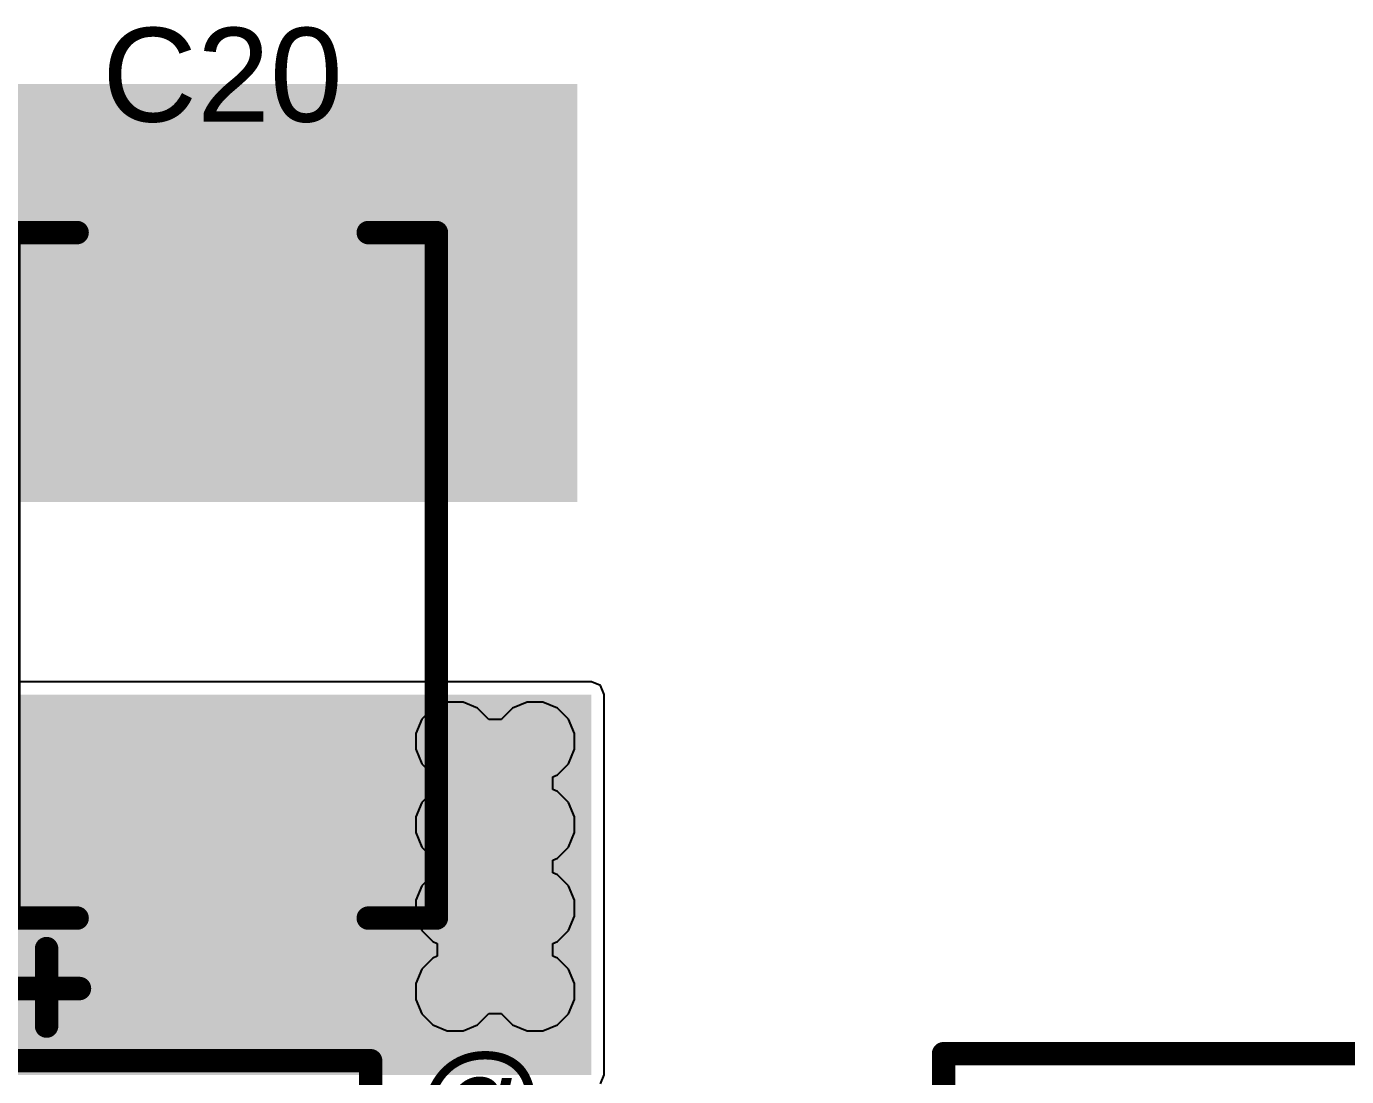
# Model space of a CAD drawing. Header units: millimetres. Extents: x -0.34 to 5.78, y -0.39 to 4.37.
# Drawn here: x 2.287 to 2.85, y 3.016 to 3.464 of the extents above; entities that cross this region are included whole.
import ezdxf

# ---------------------------------------------------------------- set-up
doc = ezdxf.new("R2010")
doc.units = ezdxf.units.MM
doc.header["$MEASUREMENT"] = 0
for name, color, linetype in [('BottomLayer', 5, 'Continuous'), ('BottomSolder', 6, 'Continuous'), ('TopLayer', 1, 'Continuous'), ('TopOverlay', 2, 'Continuous'), ('TopPaste', 8, 'Continuous'), ('TopSolder', 216, 'Continuous'), ('ViaHoleLayer', 16, 'Continuous')]:
    doc.layers.add(name, color=color, linetype=linetype)
doc.styles.add('Arial', font='', dxfattribs={"height": 0.2})
doc.styles.get('Arial').set_extended_font_data('Arial')

# ---------------------------------------------------------------- blocks, each defined once
blk = doc.blocks.new('C____E_130')
at = {"layer": 'TopLayer'}
for points in [[(-0.05492, 0.05059), (0.05492, 0.05059), (0.05492, -0.05059), (-0.05492, -0.05059)], [(0.19862, 0.05059), (0.30846, 0.05059), (0.30846, -0.05059), (0.19862, -0.05059)]]:
    blk.add_hatch(color=1, dxfattribs=at).paths.add_polyline_path(points)
at = {"layer": 'TopPaste'}
for points in [[(-0.05492, 0.05059), (0.05492, 0.05059), (0.05492, -0.05059), (-0.05492, -0.05059)], [(0.19862, 0.05059), (0.30846, 0.05059), (0.30846, -0.05059), (0.19862, -0.05059)]]:
    blk.add_hatch(color=8, dxfattribs=at).paths.add_polyline_path(points)
at = {"layer": 'TopSolder'}
for points in [[(-0.05892, 0.05459), (0.05892, 0.05459), (0.05892, -0.05459), (-0.05892, -0.05459)], [(0.19462, 0.05459), (0.31246, 0.05459), (0.31246, -0.05459), (0.19462, -0.05459)]]:
    blk.add_hatch(color=216, dxfattribs=at).paths.add_polyline_path(points)
at = {"layer": 'TopOverlay', "const_width": 0.01}
for points in [[(-0.01523, 0.091), (0.27677, 0.091)], [(-0.01523, 0.091), (-0.01523, 0.062)], [(0.27677, 0.091), (0.27677, 0.062)], [(-0.04523, 0.09), (-0.04523, 0.061)], [(-0.06123, 0.075), (-0.02823, 0.075)], [(-0.01523, -0.062), (-0.01523, -0.091)], [(0.27677, -0.062), (0.27677, -0.091)], [(-0.01523, -0.091), (0.27677, -0.091)]]:
    blk.add_lwpolyline(points, dxfattribs=at)
at = {"layer": 'TopOverlay', "const_width": 0.005}
for points in [[(-0.01773, 0.091, 1), (-0.01273, 0.091, 1)], [(-0.01773, 0.091, 1), (-0.01273, 0.091, 1)], [(0.27427, 0.091, 1), (0.27927, 0.091, 1)], [(0.27427, 0.091, 1), (0.27927, 0.091, 1)], [(-0.04773, 0.09, 1), (-0.04273, 0.09, 1)], [(-0.06373, 0.075, 1), (-0.05873, 0.075, 1)], [(-0.03073, 0.075, 1), (-0.02573, 0.075, 1)], [(-0.04773, 0.061, 1), (-0.04273, 0.061, 1)], [(-0.01773, 0.062, 1), (-0.01273, 0.062, 1)], [(0.27427, 0.062, 1), (0.27927, 0.062, 1)], [(-0.01773, -0.062, 1), (-0.01273, -0.062, 1)], [(0.27427, -0.062, 1), (0.27927, -0.062, 1)], [(-0.01773, -0.091, 1), (-0.01273, -0.091, 1)], [(-0.01773, -0.091, 1), (-0.01273, -0.091, 1)], [(0.27427, -0.091, 1), (0.27927, -0.091, 1)], [(0.27427, -0.091, 1), (0.27927, -0.091, 1)]]:
    blk.add_lwpolyline(points, format="xyb", close=True, dxfattribs=at)

msp = doc.modelspace()

# ---------------------------------------------------------------- hatches: boundary and pattern name
at = {"layer": 'BottomLayer'}
h = msp.add_hatch(color=5, dxfattribs=at)
edge = h.paths.add_edge_path()
edge.add_arc((2.47, 3.41254), 0.01181, 0, 360)
h = msp.add_hatch(color=5, dxfattribs=at)
edge = h.paths.add_edge_path()
edge.add_arc((2.504, 3.41254), 0.01181, 0, 360)
h = msp.add_hatch(color=5, dxfattribs=at)
edge = h.paths.add_edge_path()
edge.add_arc((2.47, 3.37704), 0.01181, 0, 360)
h = msp.add_hatch(color=5, dxfattribs=at)
edge = h.paths.add_edge_path()
edge.add_arc((2.504, 3.37704), 0.01181, 0, 360)
h = msp.add_hatch(color=5, dxfattribs=at)
edge = h.paths.add_edge_path()
edge.add_arc((2.47, 3.34154), 0.01181, 0, 360)
h = msp.add_hatch(color=5, dxfattribs=at)
edge = h.paths.add_edge_path()
edge.add_arc((2.504, 3.34154), 0.01181, 0, 360)
h = msp.add_hatch(color=5, dxfattribs=at)
edge = h.paths.add_edge_path()
edge.add_arc((2.47, 3.30604), 0.01181, 0, 360)
h = msp.add_hatch(color=5, dxfattribs=at)
edge = h.paths.add_edge_path()
edge.add_arc((2.504, 3.30604), 0.01181, 0, 360)
h = msp.add_hatch(color=5, dxfattribs=at)
edge = h.paths.add_edge_path()
edge.add_arc((2.47, 3.159), 0.01181, 0, 360)
h = msp.add_hatch(color=5, dxfattribs=at)
edge = h.paths.add_edge_path()
edge.add_arc((2.504, 3.159), 0.01181, 0, 360)
h = msp.add_hatch(color=5, dxfattribs=at)
edge = h.paths.add_edge_path()
edge.add_arc((2.47, 3.1235), 0.01181, 0, 360)
h = msp.add_hatch(color=5, dxfattribs=at)
edge = h.paths.add_edge_path()
edge.add_arc((2.504, 3.1235), 0.01181, 0, 360)
h = msp.add_hatch(color=5, dxfattribs=at)
edge = h.paths.add_edge_path()
edge.add_arc((2.47, 3.088), 0.01181, 0, 360)
h = msp.add_hatch(color=5, dxfattribs=at)
edge = h.paths.add_edge_path()
edge.add_arc((2.504, 3.088), 0.01181, 0, 360)
h = msp.add_hatch(color=5, dxfattribs=at)
edge = h.paths.add_edge_path()
edge.add_arc((2.47, 3.0525), 0.01181, 0, 360)
h = msp.add_hatch(color=5, dxfattribs=at)
edge = h.paths.add_edge_path()
edge.add_arc((2.504, 3.0525), 0.01181, 0, 360)
at = {"layer": 'BottomSolder'}
h = msp.add_hatch(color=6, dxfattribs=at)
edge = h.paths.add_edge_path()
edge.add_arc((2.47, 3.41254), 0.00991, 0, 360)
h = msp.add_hatch(color=6, dxfattribs=at)
edge = h.paths.add_edge_path()
edge.add_arc((2.504, 3.41254), 0.00991, 0, 360)
h = msp.add_hatch(color=6, dxfattribs=at)
edge = h.paths.add_edge_path()
edge.add_arc((2.47, 3.37704), 0.00991, 0, 360)
h = msp.add_hatch(color=6, dxfattribs=at)
edge = h.paths.add_edge_path()
edge.add_arc((2.504, 3.37704), 0.00991, 0, 360)
h = msp.add_hatch(color=6, dxfattribs=at)
edge = h.paths.add_edge_path()
edge.add_arc((2.47, 3.34154), 0.00991, 0, 360)
h = msp.add_hatch(color=6, dxfattribs=at)
edge = h.paths.add_edge_path()
edge.add_arc((2.504, 3.34154), 0.00991, 0, 360)
h = msp.add_hatch(color=6, dxfattribs=at)
edge = h.paths.add_edge_path()
edge.add_arc((2.47, 3.30604), 0.00991, 0, 360)
h = msp.add_hatch(color=6, dxfattribs=at)
edge = h.paths.add_edge_path()
edge.add_arc((2.504, 3.30604), 0.00991, 0, 360)
h = msp.add_hatch(color=6, dxfattribs=at)
edge = h.paths.add_edge_path()
edge.add_arc((2.47, 3.159), 0.00991, 0, 360)
h = msp.add_hatch(color=6, dxfattribs=at)
edge = h.paths.add_edge_path()
edge.add_arc((2.504, 3.159), 0.00991, 0, 360)
h = msp.add_hatch(color=6, dxfattribs=at)
edge = h.paths.add_edge_path()
edge.add_arc((2.47, 3.1235), 0.00991, 0, 360)
h = msp.add_hatch(color=6, dxfattribs=at)
edge = h.paths.add_edge_path()
edge.add_arc((2.504, 3.1235), 0.00991, 0, 360)
h = msp.add_hatch(color=6, dxfattribs=at)
edge = h.paths.add_edge_path()
edge.add_arc((2.47, 3.088), 0.00991, 0, 360)
h = msp.add_hatch(color=6, dxfattribs=at)
edge = h.paths.add_edge_path()
edge.add_arc((2.504, 3.088), 0.00991, 0, 360)
h = msp.add_hatch(color=6, dxfattribs=at)
edge = h.paths.add_edge_path()
edge.add_arc((2.47, 3.0525), 0.00991, 0, 360)
h = msp.add_hatch(color=6, dxfattribs=at)
edge = h.paths.add_edge_path()
edge.add_arc((2.504, 3.0525), 0.00991, 0, 360)
at = {"layer": 'TopLayer'}
for points in [[(2.021, 3.261), (2.522, 3.261), (2.522, 3.439), (2.021, 3.439)], [(2.014, 3.017), (2.528, 3.017), (2.528, 3.179), (2.014, 3.179)]]:
    msp.add_hatch(color=1, dxfattribs=at).paths.add_polyline_path(points)
h = msp.add_hatch(color=1, dxfattribs=at)
edge = h.paths.add_edge_path()
edge.add_arc((2.47, 3.41254), 0.01181, 0, 360)
h = msp.add_hatch(color=1, dxfattribs=at)
edge = h.paths.add_edge_path()
edge.add_arc((2.504, 3.41254), 0.01181, 0, 360)
h = msp.add_hatch(color=1, dxfattribs=at)
edge = h.paths.add_edge_path()
edge.add_arc((2.47, 3.37704), 0.01181, 0, 360)
h = msp.add_hatch(color=1, dxfattribs=at)
edge = h.paths.add_edge_path()
edge.add_arc((2.504, 3.37704), 0.01181, 0, 360)
h = msp.add_hatch(color=1, dxfattribs=at)
edge = h.paths.add_edge_path()
edge.add_arc((2.47, 3.34154), 0.01181, 0, 360)
h = msp.add_hatch(color=1, dxfattribs=at)
edge = h.paths.add_edge_path()
edge.add_arc((2.504, 3.34154), 0.01181, 0, 360)
h = msp.add_hatch(color=1, dxfattribs=at)
edge = h.paths.add_edge_path()
edge.add_arc((2.47, 3.30604), 0.01181, 0, 360)
h = msp.add_hatch(color=1, dxfattribs=at)
edge = h.paths.add_edge_path()
edge.add_arc((2.504, 3.30604), 0.01181, 0, 360)
h = msp.add_hatch(color=1, dxfattribs=at)
edge = h.paths.add_edge_path()
edge.add_arc((2.47, 3.159), 0.01181, 0, 360)
h = msp.add_hatch(color=1, dxfattribs=at)
edge = h.paths.add_edge_path()
edge.add_arc((2.504, 3.159), 0.01181, 0, 360)
h = msp.add_hatch(color=1, dxfattribs=at)
edge = h.paths.add_edge_path()
edge.add_arc((2.47, 3.1235), 0.01181, 0, 360)
h = msp.add_hatch(color=1, dxfattribs=at)
edge = h.paths.add_edge_path()
edge.add_arc((2.504, 3.1235), 0.01181, 0, 360)
h = msp.add_hatch(color=1, dxfattribs=at)
edge = h.paths.add_edge_path()
edge.add_arc((2.47, 3.088), 0.01181, 0, 360)
h = msp.add_hatch(color=1, dxfattribs=at)
edge = h.paths.add_edge_path()
edge.add_arc((2.504, 3.088), 0.01181, 0, 360)
h = msp.add_hatch(color=1, dxfattribs=at)
edge = h.paths.add_edge_path()
edge.add_arc((2.47, 3.0525), 0.01181, 0, 360)
h = msp.add_hatch(color=1, dxfattribs=at)
edge = h.paths.add_edge_path()
edge.add_arc((2.504, 3.0525), 0.01181, 0, 360)
at = {"layer": 'TopSolder'}
h = msp.add_hatch(color=216, dxfattribs=at)
edge = h.paths.add_edge_path()
edge.add_arc((2.47, 3.41254), 0.00991, 0, 360)
h = msp.add_hatch(color=216, dxfattribs=at)
edge = h.paths.add_edge_path()
edge.add_arc((2.504, 3.41254), 0.00991, 0, 360)
h = msp.add_hatch(color=216, dxfattribs=at)
edge = h.paths.add_edge_path()
edge.add_arc((2.47, 3.37704), 0.00991, 0, 360)
h = msp.add_hatch(color=216, dxfattribs=at)
edge = h.paths.add_edge_path()
edge.add_arc((2.504, 3.37704), 0.00991, 0, 360)
h = msp.add_hatch(color=216, dxfattribs=at)
edge = h.paths.add_edge_path()
edge.add_arc((2.47, 3.34154), 0.00991, 0, 360)
h = msp.add_hatch(color=216, dxfattribs=at)
edge = h.paths.add_edge_path()
edge.add_arc((2.504, 3.34154), 0.00991, 0, 360)
h = msp.add_hatch(color=216, dxfattribs=at)
edge = h.paths.add_edge_path()
edge.add_arc((2.47, 3.30604), 0.00991, 0, 360)
h = msp.add_hatch(color=216, dxfattribs=at)
edge = h.paths.add_edge_path()
edge.add_arc((2.504, 3.30604), 0.00991, 0, 360)
h = msp.add_hatch(color=216, dxfattribs=at)
edge = h.paths.add_edge_path()
edge.add_arc((2.47, 3.159), 0.00991, 0, 360)
h = msp.add_hatch(color=216, dxfattribs=at)
edge = h.paths.add_edge_path()
edge.add_arc((2.504, 3.159), 0.00991, 0, 360)
h = msp.add_hatch(color=216, dxfattribs=at)
edge = h.paths.add_edge_path()
edge.add_arc((2.47, 3.1235), 0.00991, 0, 360)
h = msp.add_hatch(color=216, dxfattribs=at)
edge = h.paths.add_edge_path()
edge.add_arc((2.504, 3.1235), 0.00991, 0, 360)
h = msp.add_hatch(color=216, dxfattribs=at)
edge = h.paths.add_edge_path()
edge.add_arc((2.47, 3.088), 0.00991, 0, 360)
h = msp.add_hatch(color=216, dxfattribs=at)
edge = h.paths.add_edge_path()
edge.add_arc((2.504, 3.088), 0.00991, 0, 360)
h = msp.add_hatch(color=216, dxfattribs=at)
edge = h.paths.add_edge_path()
edge.add_arc((2.47, 3.0525), 0.00991, 0, 360)
h = msp.add_hatch(color=216, dxfattribs=at)
edge = h.paths.add_edge_path()
edge.add_arc((2.504, 3.0525), 0.00991, 0, 360)
at = {"layer": 'ViaHoleLayer'}
h = msp.add_hatch(color=16, dxfattribs=at)
edge = h.paths.add_edge_path()
edge.add_arc((2.47, 3.41254), 0.00591, 0, 360)
h = msp.add_hatch(color=16, dxfattribs=at)
edge = h.paths.add_edge_path()
edge.add_arc((2.504, 3.41254), 0.00591, 0, 360)
h = msp.add_hatch(color=16, dxfattribs=at)
edge = h.paths.add_edge_path()
edge.add_arc((2.47, 3.37704), 0.00591, 0, 360)
h = msp.add_hatch(color=16, dxfattribs=at)
edge = h.paths.add_edge_path()
edge.add_arc((2.504, 3.37704), 0.00591, 0, 360)
h = msp.add_hatch(color=16, dxfattribs=at)
edge = h.paths.add_edge_path()
edge.add_arc((2.47, 3.34154), 0.00591, 0, 360)
h = msp.add_hatch(color=16, dxfattribs=at)
edge = h.paths.add_edge_path()
edge.add_arc((2.504, 3.34154), 0.00591, 0, 360)
h = msp.add_hatch(color=16, dxfattribs=at)
edge = h.paths.add_edge_path()
edge.add_arc((2.47, 3.30604), 0.00591, 0, 360)
h = msp.add_hatch(color=16, dxfattribs=at)
edge = h.paths.add_edge_path()
edge.add_arc((2.504, 3.30604), 0.00591, 0, 360)
h = msp.add_hatch(color=16, dxfattribs=at)
edge = h.paths.add_edge_path()
edge.add_arc((2.47, 3.159), 0.00591, 0, 360)
h = msp.add_hatch(color=16, dxfattribs=at)
edge = h.paths.add_edge_path()
edge.add_arc((2.504, 3.159), 0.00591, 0, 360)
h = msp.add_hatch(color=16, dxfattribs=at)
edge = h.paths.add_edge_path()
edge.add_arc((2.47, 3.1235), 0.00591, 0, 360)
h = msp.add_hatch(color=16, dxfattribs=at)
edge = h.paths.add_edge_path()
edge.add_arc((2.504, 3.1235), 0.00591, 0, 360)
h = msp.add_hatch(color=16, dxfattribs=at)
edge = h.paths.add_edge_path()
edge.add_arc((2.47, 3.088), 0.00591, 0, 360)
h = msp.add_hatch(color=16, dxfattribs=at)
edge = h.paths.add_edge_path()
edge.add_arc((2.504, 3.088), 0.00591, 0, 360)
h = msp.add_hatch(color=16, dxfattribs=at)
edge = h.paths.add_edge_path()
edge.add_arc((2.47, 3.0525), 0.00591, 0, 360)
h = msp.add_hatch(color=16, dxfattribs=at)
edge = h.paths.add_edge_path()
edge.add_arc((2.504, 3.0525), 0.00591, 0, 360)

# ---------------------------------------------------------------- linework, layer by layer
at = {"layer": 'BottomLayer'}
for p, q in [((2.46048, 3.17325), (2.45575, 3.16852)), ((2.46666, 3.17581), (2.46048, 3.17325)), ((2.47334, 3.17581), (2.46666, 3.17581)), ((2.47952, 3.17325), (2.47334, 3.17581)), ((2.48425, 3.16852), (2.47952, 3.17325)), ((2.49448, 3.17325), (2.48975, 3.16852)), ((2.50066, 3.17581), (2.49448, 3.17325)), ((2.50734, 3.17581), (2.50066, 3.17581)), ((2.51352, 3.17325), (2.50734, 3.17581)), ((2.51825, 3.16852), (2.51352, 3.17325)), ((2.45575, 3.16852), (2.45319, 3.16234)), ((2.48429, 3.16842), (2.48425, 3.16852)), ((2.48971, 3.16842), (2.48429, 3.16842)), ((2.48975, 3.16852), (2.48971, 3.16842)), ((2.52081, 3.16234), (2.51825, 3.16852)), ((2.45319, 3.16234), (2.45319, 3.15566)), ((2.52081, 3.15566), (2.52081, 3.16234)), ((2.45319, 3.15566), (2.45575, 3.14948)), ((2.51825, 3.14948), (2.52081, 3.15566)), ((2.45575, 3.14948), (2.46048, 3.14475)), ((2.51352, 3.14475), (2.51825, 3.14948)), ((2.46048, 3.14475), (2.46239, 3.14396)), ((2.46239, 3.14396), (2.46239, 3.13854)), ((2.51161, 3.14396), (2.51352, 3.14475)), ((2.51161, 3.13854), (2.51161, 3.14396)), ((2.46048, 3.13775), (2.45575, 3.13302)), ((2.46239, 3.13854), (2.46048, 3.13775)), ((2.51352, 3.13775), (2.51161, 3.13854)), ((2.51825, 3.13302), (2.51352, 3.13775)), ((2.45575, 3.13302), (2.45319, 3.12684)), ((2.52081, 3.12684), (2.51825, 3.13302)), ((2.45319, 3.12684), (2.45319, 3.12016)), ((2.52081, 3.12016), (2.52081, 3.12684)), ((2.45319, 3.12016), (2.45575, 3.11398)), ((2.51825, 3.11398), (2.52081, 3.12016)), ((2.45575, 3.11398), (2.46048, 3.10925)), ((2.46048, 3.10925), (2.46239, 3.10846)), ((2.51161, 3.10846), (2.51352, 3.10925)), ((2.51352, 3.10925), (2.51825, 3.11398)), ((2.46239, 3.10846), (2.46239, 3.10304)), ((2.51161, 3.10304), (2.51161, 3.10846)), ((2.46048, 3.10225), (2.45575, 3.09752)), ((2.46239, 3.10304), (2.46048, 3.10225)), ((2.51352, 3.10225), (2.51161, 3.10304)), ((2.51825, 3.09752), (2.51352, 3.10225)), ((2.45575, 3.09752), (2.45319, 3.09134)), ((2.52081, 3.09134), (2.51825, 3.09752)), ((2.45319, 3.09134), (2.45319, 3.08466)), ((2.52081, 3.08466), (2.52081, 3.09134)), ((2.45319, 3.08466), (2.45575, 3.07848)), ((2.51825, 3.07848), (2.52081, 3.08466)), ((2.45575, 3.07848), (2.46048, 3.07375)), ((2.51352, 3.07375), (2.51825, 3.07848)), ((2.46048, 3.07375), (2.46239, 3.07296)), ((2.46239, 3.07296), (2.46239, 3.06754)), ((2.51161, 3.07296), (2.51352, 3.07375)), ((2.51161, 3.06754), (2.51161, 3.07296)), ((2.46048, 3.06675), (2.45575, 3.06202)), ((2.46239, 3.06754), (2.46048, 3.06675)), ((2.51352, 3.06675), (2.51161, 3.06754)), ((2.51825, 3.06202), (2.51352, 3.06675)), ((2.45575, 3.06202), (2.45319, 3.05584)), ((2.52081, 3.05584), (2.51825, 3.06202)), ((2.45319, 3.05584), (2.45319, 3.04916)), ((2.52081, 3.04916), (2.52081, 3.05584)), ((2.45319, 3.04916), (2.45575, 3.04298)), ((2.51825, 3.04298), (2.52081, 3.04916)), ((2.45575, 3.04298), (2.46048, 3.03825)), ((2.47952, 3.03825), (2.48425, 3.04298)), ((2.48425, 3.04298), (2.48429, 3.04308)), ((2.48429, 3.04308), (2.48971, 3.04308)), ((2.48971, 3.04308), (2.48975, 3.04298)), ((2.48975, 3.04298), (2.49448, 3.03825)), ((2.51352, 3.03825), (2.51825, 3.04298)), ((2.46048, 3.03825), (2.46666, 3.03569)), ((2.47334, 3.03569), (2.47952, 3.03825)), ((2.49448, 3.03825), (2.50066, 3.03569)), ((2.50734, 3.03569), (2.51352, 3.03825)), ((2.46666, 3.03569), (2.47334, 3.03569)), ((2.50066, 3.03569), (2.50734, 3.03569))]:
    msp.add_line(p, q, dxfattribs=at)
at = {"layer": 'TopLayer'}
for p, q in [((2.528, 3.18441), (2.014, 3.18441)), ((2.53183, 3.18283), (2.528, 3.18441)), ((2.53341, 3.179), (2.53183, 3.18283)), ((2.53341, 3.017), (2.53341, 3.179)), ((2.53183, 3.01317), (2.53341, 3.017))]:
    msp.add_line(p, q, dxfattribs=at)
at = {"layer": 'TopOverlay', "const_width": 0.01}
for points in [[(2.678, 3.026), (3.017, 3.026)], [(2.678, 2.905), (2.678, 3.026)], [(2.145, 3.023), (2.434, 3.023)], [(2.434, 2.918), (2.434, 3.023)]]:
    msp.add_lwpolyline(points, dxfattribs=at)
at = {"layer": 'TopOverlay', "const_width": 0.005}
for points in [[(2.6755, 3.026, 1), (2.6805, 3.026, 1)], [(2.6755, 3.026, 1), (2.6805, 3.026, 1)], [(2.4315, 3.023, 1), (2.4365, 3.023, 1)], [(2.4315, 3.023, 1), (2.4365, 3.023, 1)]]:
    msp.add_lwpolyline(points, format="xyb", close=True, dxfattribs=at)

# ---------------------------------------------------------------- block references
at = {"rotation": 90}
msp.add_blockref('C____E_130', (2.371, 3.099), dxfattribs=at)

# ---------------------------------------------------------------- texts
at = {"layer": 'TopOverlay', "style": 'Arial'}
for s, p in [('C20', (2.31968, 3.42301)), ('@', (2.452, 2.985))]:
    msp.add_text(s, height=0.04, dxfattribs=at).set_placement(p)

doc.saveas('drawing.dxf')
